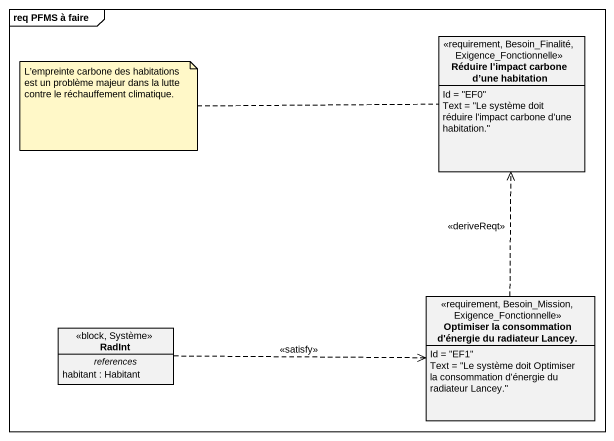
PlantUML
@startuml
mainframe req PFMS à faire
hide circle
hide empty members
class "Réduire l’impact carbone d’une habitation" as Réduire_l_impact_carbone_d <<requirement, Besoin_Finalité, Exigence_Fonctionnelle>> {
  Id = "EF0"
  Text = "Le système doit réduire l’impact carbone d’une habitation."
}
class "Optimiser la consommation d'énergie du radiateur Lancey." as Optimiser_la_consommation_d <<requirement, Besoin_Mission, Exigence_Fonctionnelle>> {
  Id = "EF1"
  Text = "Le système doit Optimiser la consommation d'énergie du radiateur Lancey."
}
class RadInt <<block, Système>> {
  -- references --
  habitant : Habitant
}
Optimiser_la_consommation_d .up.> Réduire_l_impact_carbone_d : <<deriveReqt>>
RadInt .right.> Optimiser_la_consommation_d : <<satisfy>>
note left of Réduire_l_impact_carbone_d : L’empreinte carbone des habitations est un problème majeur dans la lutte contre le réchauffement climatique.
@enduml
